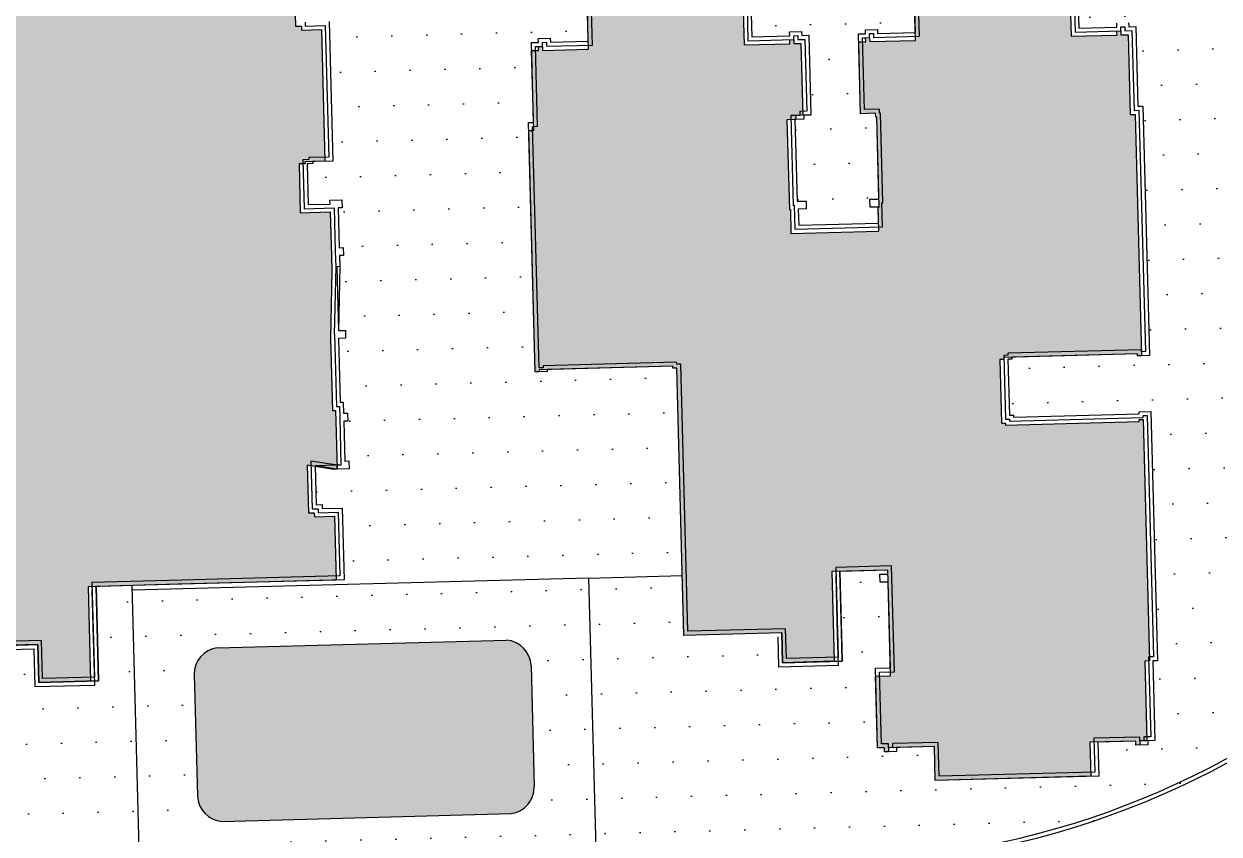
# Model space of a CAD drawing. Header units: inches. Extents: x 625 to 2719, y 1 to 1360.
# Drawn here: x 864.7 to 924.6, y 621 to 661.6 of the extents above; entities that cross this region are included whole.
import ezdxf

# ---------------------------------------------------------------- set-up
doc = ezdxf.new("R2010")
doc.units = ezdxf.units.IN
doc.header["$MEASUREMENT"] = 0

# ---------------------------------------------------------------- blocks, each defined once
blk = doc.blocks.new('sdasx')
at = {"transparency": 33554564}
h = blk.add_hatch(color=1, dxfattribs=at)
h.dxf.hatch_style = 1
h.paths.add_polyline_path([(4212.552533554453, 669.0475651302215), (4205.552533554453, 669.0475651302215), (4205.552533554453, 662.7975651302218), (4206.752533554453, 662.7975651302218), (4206.752533554453, 659.0475651302215), (4205.552533554453, 659.0475651302215), (4205.552533554453, 651.2475651302216), (4206.752533554453, 651.2475651302216), (4206.752533554453, 647.4975651302213), (4205.552533554453, 647.4975651302213), (4205.552533554453, 641.2475651302216), (4212.552533554453, 641.2475651302216), (4212.552533554453, 637.0475651302206), (4205.552533554453, 637.0475651302206), (4205.552533554453, 630.7975651302208), (4206.752533554453, 630.7975651302208), (4206.752533554453, 627.0475651302206), (4205.552533554453, 627.0475651302206), (4205.552533554453, 623.2475651302207), (4214.052533554453, 623.2475651302207), (4214.052533554453, 625.2475651302207), (4217.552533554453, 625.2475651302207), (4217.552533554453, 626.1117182897622), (4223.218987497398, 626.1117182897622), (4223.218987497398, 624.211717547425), (4225.818987817954, 624.211717547425), (4225.818987817954, 628.9475651302214), (4230.317554064681, 628.9475651302214), (4238.252533554453, 628.9475651302216), (4238.252533554453, 632.1475651302216), (4237.252533554453, 632.147565130222), (4237.252533554453, 632.3475651302217), (4236.952533554453, 632.3475651302217), (4236.952533554453, 634.7372076736303), (4238.270567543203, 634.4975651302213), (4238.452533554454, 634.4975651302213), (4238.452533554452, 636.897565130221), (4238.452533554452, 637.4475651302214), (4238.302533554454, 637.4475651302214), (4238.302533554453, 641.0475651302211), (4238.292938948458, 641.0475651302211), (4238.452533554454, 644.4522500581221), (4238.452533554454, 645.1975651302216), (4238.452533554453, 647.3975651302217), (4236.952533554454, 647.3975651302214), (4236.952533554454, 649.8475651302213), (4237.252533554453, 649.8475651302213), (4237.252533554453, 649.9475651302218), (4238.252533554453, 649.9475651302216), (4238.252533554454, 656.5475651302222), (4237.252533554453, 656.5475651302222), (4237.252533554453, 656.7475651302223), (4236.952533554453, 656.7475651302223), (4236.952533554454, 659.1372076736304), (4238.270567543203, 658.8975651302217), (4238.452533554454, 658.8975651302214), (4238.452533554454, 661.2975651302215), (4238.452533554454, 661.8475651302215), (4238.302533554454, 661.8475651302215), (4238.302533554454, 665.4475651302216), (4238.302533554454, 669.0475651302218), (4238.512448101532, 669.0475651302219), (4238.652533554455, 669.4328001257595), (4238.652533554455, 669.5975651302217), (4238.431536042031, 669.5975651302217), (4238.652533554455, 671.8075402544471), (4238.652533554455, 671.9975651302218), (4238.452533554454, 671.9975651302218), (4238.452533554454, 671.7975651302218), (4236.952533554454, 671.7975651302215), (4236.952533554454, 674.2475651302213), (4237.252533554455, 674.2475651302213), (4237.252533554455, 674.3475651302222), (4238.252533554455, 674.3475651302219), (4238.252533554455, 680.9665676177993), (4237.442558430229, 681.0475651302224), (4236.952533554455, 681.0475651302224), (4236.952533554455, 683.4975651302216), (4238.452533554456, 683.4975651302216), (4238.452533554455, 685.6975651302216), (4238.452533554455, 686.2475651302216), (4238.302533554454, 686.2475651302216), (4238.302533554455, 689.8475651302217), (4238.302533554455, 693.4475651302216), (4238.452533554455, 693.4475651302216), (4238.452533554456, 693.9975651302218), (4238.431536042032, 693.9975651302218), (4238.652533554455, 696.2075402544466), (4238.652533554455, 696.3975651302214), (4238.452533554454, 696.3975651302214), (4238.452533554454, 696.1975651302214), (4236.952533554455, 696.1975651302214), (4236.952533554455, 698.647565130221), (4237.252533554455, 698.647565130221), (4237.252533554455, 698.7475651302218), (4238.252533554455, 698.7475651302216), (4238.252533554455, 701.9475651302216), (4230.517554064682, 701.9475651302216), (4230.517554064682, 699.8475651302215), (4227.952533554454, 699.8475651302213), (4227.952533554454, 694.8475651302213), (4226.252533554455, 694.8475651302213), (4223.252533554456, 694.8475651302213), (4221.952533554456, 694.8475651302213), (4221.952533554456, 691.8475651302217), (4217.952533554453, 691.8475651302217), (4217.952533554453, 686.8374878947131), (4219.952533554453, 686.8374878947131), (4219.952533554453, 679.9742678776386), (4217.552533554453, 679.9742678776386), (4217.552533554453, 685.0475651302224), (4214.052533554453, 685.0475651302224), (4214.052533554453, 687.0475651302224), (4205.552533554453, 687.0475651302224), (4205.552533554453, 683.2475651302225), (4206.752533554453, 683.2475651302225), (4206.752533554453, 679.4975651302223), (4205.552533554453, 679.4975651302223), (4205.552533554453, 673.2475651302225), (4212.552533554453, 673.2475651302225)])
h.paths.add_polyline_path([(4261.50830051833, 645.7117190995866), (4261.50830051833, 646.9117190995865), (4261.458300518329, 646.9117190995865), (4261.458300518329, 651.4117190995869), (4261.90830051833, 651.4117190995869), (4261.90830051833, 651.6117190995867), (4262.260229127639, 651.6117190995867), (4262.260229127639, 655.2117190995871), (4261.90830051833, 655.2117190995871), (4261.90830051833, 655.4117190995869), (4261.708300518329, 655.4117190995869), (4261.708300518329, 655.2117190995871), (4259.408300518329, 655.2117190995871), (4259.40830051833, 656.9117190995867), (4251.608300518329, 656.9117190995867), (4251.608300518329, 655.2117190995871), (4249.30830051833, 655.2117190995871), (4249.30830051833, 655.4117190995869), (4249.108300518329, 655.4117190995869), (4249.108300518329, 655.211719099587), (4248.75637190902, 655.2117190995867), (4248.75637190902, 651.2117190995866), (4248.50830051833, 651.2117190995866), (4248.50830051833, 639.1117190995865), (4248.708300518329, 639.1117190995865), (4248.708300518329, 639.2117190995868), (4255.40830051833, 639.2117190995868), (4255.40830051833, 639.1117190995865), (4255.608300518329, 639.1117190995865), (4255.608300518329, 625.7117190995868), (4260.508300518331, 625.7117190995868), (4260.508300518331, 624.2117190995873), (4263.108300518331, 624.2117190995873), (4263.108300518331, 628.7117190995868), (4265.90830051833, 628.7117190995868), (4265.908300518329, 628.1117190995869), (4265.90830051833, 623.4117190995867), (4265.156371909021, 623.4117190995867), (4265.156371909021, 619.8117190995868), (4265.50830051833, 619.8117190995868), (4265.50830051833, 619.6117190995868), (4265.708300518329, 619.6117190995868), (4265.708300518329, 619.8117190995865), (4268.008300518329, 619.8117190995868), (4268.00830051833, 618.1117190995867), (4275.80830051833, 618.1117190995867), (4275.80830051833, 619.8117190995868), (4278.108300518329, 619.8117190995868), (4278.108300518329, 619.6117190995869), (4278.30830051833, 619.6117190995869), (4278.308300518331, 619.8117190995864), (4278.660229127639, 619.8117190995866), (4278.660229127639, 623.8117190995864), (4278.90830051833, 623.8117190995869), (4278.90830051833, 635.9117190995873), (4278.706731530811, 635.9117190995873), (4278.705137123564, 635.8117190995874), (4272.008300518331, 635.8117190995874), (4272.008300518331, 635.9117190995873), (4271.80830051833, 635.9117190995873), (4271.80830051833, 639.1117190995863), (4272.008300518331, 639.1117190995863), (4272.008300518331, 639.2117190995864), (4278.708300518329, 639.2117190995864), (4278.708300518329, 639.1117190995863), (4278.90830051833, 639.1117190995863), (4278.90830051833, 651.2117190995866), (4278.660229127639, 651.2117190995864), (4278.660229127639, 655.2117190995867), (4278.30830051833, 655.211719099587), (4278.30830051833, 655.4117190995867), (4278.108300518329, 655.4117190995867), (4278.108300518329, 655.2117190995866), (4275.80830051833, 655.2117190995866), (4275.80830051833, 656.9117190995867), (4268.00830051833, 656.9117190995867), (4268.00830051833, 655.2117190995868), (4265.70830051833, 655.2117190995868), (4265.70830051833, 655.4117190995867), (4265.50830051833, 655.4117190995867), (4265.508300518331, 655.2117190995866), (4265.156371909021, 655.2117190995866), (4265.156371909021, 651.6117190995867), (4265.90830051833, 651.6117190995867), (4265.90830051833, 651.4117190995869), (4265.958300518329, 651.4117190995869), (4265.958300518329, 646.9117190995867), (4265.90830051833, 646.9117190995869), (4265.90830051833, 645.7117190995866)])
at = {"color": 240, "true_color": 0xed1f24}
for p, q in [((4226.018987817954, 624.011717547425), (4226.018987817954, 628.7475651302213)), ((4263.308296648504, 625.5117196431588), (4263.308296648504, 628.5117196431584)), ((4218.218984370284, 625.9117182897621), (4223.018987497398, 625.9117190995856)), ((4223.018987497398, 625.9117190995856), (4223.018987497398, 624.011717547425)), ((4260.308296648504, 625.5117196431588), (4260.308296648504, 624.0117196431588)), ((4263.308296648504, 624.0117196431588), (4263.308296648504, 625.5117196431588)), ((4223.018987497398, 624.011717547425), (4226.018987817954, 624.011717547425)), ((4260.308296648504, 624.0117196431588), (4263.308296648504, 624.0117196431588))]:
    blk.add_line(p, q, dxfattribs=at)
for points in [[(4236.952533554454, 659.1372076736304), (4236.952533554453, 656.7475651302223), (4237.252533554453, 656.7475651302223), (4237.252533554453, 656.5475651302222), (4238.252533554454, 656.5475651302222), (4238.252533554453, 649.9475651302216), (4237.252533554453, 649.9475651302218), (4237.252533554453, 649.8475651302213), (4236.952533554454, 649.8475651302213), (4236.952533554454, 647.3975651302214), (4238.452533554453, 647.3975651302217), (4238.452533554454, 645.1975651302216), (4238.452533554454, 644.4522500581221), (4238.292938948458, 641.0475651302211), (4238.302533554453, 641.0475651302211), (4238.302533554454, 637.4475651302214), (4238.452533554452, 637.4475651302214), (4238.452533554452, 636.897565130221), (4238.452533554454, 634.4975651302213), (4238.270567543203, 634.4975651302213), (4236.952533554453, 634.7372076736303), (4236.952533554453, 632.3475651302217), (4237.252533554453, 632.3475651302217), (4237.252533554453, 632.147565130222), (4238.252533554453, 632.1475651302216), (4238.252533554453, 628.9475651302216), (4230.317554064681, 628.9475651302214), (4225.818987817954, 628.9475651302214), (4225.818987817954, 624.211717547425), (4223.218987497398, 624.211717547425), (4223.218987497398, 626.1117182897622), (4217.552533554453, 626.1117182897622)], [(4259.40830051833, 656.9117190995867), (4259.408300518329, 655.2117190995871), (4261.708300518329, 655.2117190995871), (4261.708300518329, 655.4117190995869), (4261.90830051833, 655.4117190995869), (4261.90830051833, 655.2117190995871), (4262.260229127639, 655.2117190995871), (4262.260229127639, 651.6117190995867), (4261.90830051833, 651.6117190995867), (4261.90830051833, 651.4117190995869), (4261.458300518329, 651.4117190995869), (4261.458300518329, 646.9117190995865), (4261.50830051833, 646.9117190995865), (4261.50830051833, 645.7117190995866), (4265.90830051833, 645.7117190995866), (4265.90830051833, 646.9117190995869), (4265.958300518329, 646.9117190995867), (4265.958300518329, 651.4117190995869), (4265.90830051833, 651.4117190995869), (4265.90830051833, 651.6117190995867), (4265.156371909021, 651.6117190995867), (4265.156371909021, 655.2117190995866), (4265.508300518331, 655.2117190995866), (4265.50830051833, 655.4117190995867), (4265.70830051833, 655.4117190995867), (4265.70830051833, 655.2117190995868), (4268.00830051833, 655.2117190995868), (4268.00830051833, 656.9117190995867)], [(4275.80830051833, 656.9117190995867), (4275.80830051833, 655.2117190995866), (4278.108300518329, 655.2117190995866), (4278.108300518329, 655.4117190995867), (4278.30830051833, 655.4117190995867), (4278.30830051833, 655.211719099587), (4278.660229127639, 655.2117190995867), (4278.660229127639, 651.2117190995864), (4278.90830051833, 651.2117190995866), (4278.90830051833, 639.1117190995863), (4278.708300518329, 639.1117190995863), (4278.708300518329, 639.2117190995864), (4272.008300518331, 639.2117190995864), (4272.008300518331, 639.1117190995863), (4271.80830051833, 639.1117190995863), (4271.80830051833, 635.9117190995873), (4272.008300518331, 635.9117190995873), (4272.008300518331, 635.8117190995874), (4278.705137123564, 635.8117190995874), (4278.706731530811, 635.9117190995873), (4278.90830051833, 635.9117190995873), (4278.90830051833, 623.8117190995869), (4278.660229127639, 623.8117190995864), (4278.660229127639, 619.8117190995866), (4278.308300518331, 619.8117190995864), (4278.30830051833, 619.6117190995869), (4278.108300518329, 619.6117190995869), (4278.108300518329, 619.8117190995868), (4275.80830051833, 619.8117190995868), (4275.80830051833, 618.1117190995867), (4268.00830051833, 618.1117190995867), (4268.008300518329, 619.8117190995868), (4265.708300518329, 619.8117190995865), (4265.708300518329, 619.6117190995868), (4265.50830051833, 619.6117190995868), (4265.50830051833, 619.8117190995868), (4265.156371909021, 619.8117190995868), (4265.156371909021, 623.4117190995867), (4265.90830051833, 623.4117190995867), (4265.908300518329, 628.1117190995869), (4265.90830051833, 628.7117190995868), (4263.108300518331, 628.7117190995868), (4263.108300518331, 624.2117190995873), (4260.508300518331, 624.2117190995873), (4260.508300518331, 625.7117190995868), (4255.608300518329, 625.7117190995868), (4255.608300518329, 639.1117190995865), (4255.40830051833, 639.1117190995865), (4255.40830051833, 639.2117190995868), (4248.708300518329, 639.2117190995868), (4248.708300518329, 639.1117190995865), (4248.50830051833, 639.1117190995865), (4248.50830051833, 651.2117190995866), (4248.75637190902, 651.2117190995866), (4248.75637190902, 655.2117190995867), (4249.108300518329, 655.211719099587), (4249.108300518329, 655.4117190995869), (4249.30830051833, 655.4117190995869), (4249.30830051833, 655.2117190995871), (4251.608300518329, 655.2117190995871), (4251.608300518329, 656.9117190995867)]]:
    blk.add_lwpolyline(points, dxfattribs=at)
blk = doc.blocks.new('dfcxvczx')
at = {"color": 240, "true_color": 0xed1f24}
for p, q in [((4742.269015903819, 781.2936834092604), (4742.269015903819, 786.0295309920568)), ((4779.55832473437, 782.7936855049943), (4779.55832473437, 785.7936855049938)), ((4734.46901245615, 783.1936841515976), (4739.269015583264, 783.1936849614211)), ((4739.269015583264, 783.1936849614211), (4739.269015583264, 781.2936834092604)), ((4776.55832473437, 782.7936855049943), (4776.55832473437, 781.2936855049943)), ((4779.558324734369, 781.2936855049943), (4779.558324734369, 782.7936855049943)), ((4739.269015583264, 781.2936834092604), (4742.269015903819, 781.2936834092604)), ((4776.55832473437, 781.2936855049943), (4779.558324734369, 781.2936855049943))]:
    blk.add_line(p, q, dxfattribs=at)
for points in [[(4754.70256164032, 814.0295309920577), (4754.702561640319, 807.0295309920571), (4753.702561640319, 807.0295309920573), (4753.702561640319, 806.9295309920567), (4753.40256164032, 806.9295309920567), (4753.40256164032, 804.879530992057), (4754.502561640319, 804.8795309920572), (4754.502561640319, 805.0795309920568), (4755.102561640319, 805.079530992057), (4755.102561640319, 804.6795309920567), (4754.90256164032, 804.6795309920567), (4754.90256164032, 802.6795309920572), (4755.102561640319, 802.6795309920572), (4755.102561640319, 802.2795309920571), (4754.90256164032, 802.2795309920571), (4754.90256164032, 801.7295309920571), (4754.752561640319, 798.5295309920566), (4755.102561640319, 798.5295309920566), (4755.102561640319, 798.1295309920567), (4754.752561640319, 798.1295309920567), (4754.75256164032, 794.9295309920569), (4754.902561640318, 794.9295309920569), (4754.902561640318, 794.3795309920565), (4755.102561640319, 794.3795309920565), (4755.102561640319, 793.9795309920567), (4754.90256164032, 793.9795309920567), (4754.90256164032, 791.9795309920569), (4755.102561640319, 791.9795309920569), (4755.102561640319, 791.5795309920568), (4754.502561640319, 791.5795309920568), (4753.402561640319, 791.7795309920568), (4753.402561640319, 789.8295309920572), (4753.702561640319, 789.8295309920572), (4753.702561640319, 789.6295309920574), (4754.702561640319, 789.629530992057), (4754.702561640319, 786.0295309920571), (4746.567582150547, 786.0295309920568), (4742.269015903819, 786.0295309920568), (4742.269015903819, 781.2936834092604), (4739.269015583264, 781.2936834092604), (4739.269015583264, 783.1936841515976), (4734.002561640319, 783.1936841515976)], [(4753.502561640319, 814.0295309920577), (4753.502561640319, 813.8295309920577), (4754.50256164032, 813.8295309920577), (4754.502561640319, 807.2295309920571), (4753.502561640319, 807.2295309920573), (4753.502561640319, 807.1295309920567), (4753.20256164032, 807.1295309920567), (4753.20256164032, 804.6795309920569), (4754.702561640319, 804.6795309920572), (4754.70256164032, 802.4795309920571), (4754.70256164032, 801.7342159199576), (4754.542967034324, 798.3295309920566), (4754.552561640319, 798.3295309920566), (4754.55256164032, 794.7295309920569), (4754.702561640318, 794.7295309920569), (4754.702561640318, 794.1795309920565), (4754.70256164032, 791.7795309920568), (4754.520595629068, 791.7795309920568), (4753.202561640319, 792.0191735354658), (4753.202561640319, 789.6295309920572), (4753.502561640319, 789.6295309920572), (4753.502561640319, 789.4295309920575), (4754.502561640319, 789.429530992057), (4754.502561640319, 786.2295309920571), (4746.567582150547, 786.2295309920569), (4742.069015903819, 786.2295309920569), (4742.069015903819, 781.4936834092605), (4739.469015583264, 781.4936834092605), (4739.469015583264, 783.3936841515977), (4733.802561640319, 783.3936841515977)], [(4754.70256164032, 814.0295309920577), (4754.702561640319, 807.0295309920571), (4753.702561640319, 807.0295309920573), (4753.702561640319, 806.9295309920567), (4753.40256164032, 806.9295309920567), (4753.40256164032, 804.879530992057), (4754.502561640319, 804.8795309920572), (4754.502561640319, 805.0795309920568), (4755.102561640319, 805.079530992057), (4755.102561640319, 804.6795309920567), (4754.90256164032, 804.6795309920567), (4754.90256164032, 802.6795309920572), (4755.102561640319, 802.6795309920572), (4755.102561640319, 802.2795309920571), (4754.90256164032, 802.2795309920571), (4754.90256164032, 801.7295309920571), (4754.752561640319, 801.7295309920571), (4754.752561640319, 798.5295309920566), (4755.102561640319, 798.5295309920566), (4755.102561640319, 798.1295309920567), (4754.752561640319, 798.1295309920567), (4754.75256164032, 794.9295309920569), (4754.902561640318, 794.9295309920569), (4754.902561640318, 794.3795309920565), (4755.102561640319, 794.3795309920565), (4755.102561640319, 793.9795309920567), (4754.90256164032, 793.9795309920567), (4754.90256164032, 791.9795309920569), (4755.102561640319, 791.9795309920569), (4755.102561640319, 791.5795309920568), (4754.502561640319, 791.5795309920568), (4754.50256164032, 791.7795309920566), (4753.402561640319, 791.7795309920568), (4753.402561640319, 789.8295309920572), (4753.702561640319, 789.8295309920572), (4753.702561640319, 789.6295309920574), (4754.702561640319, 789.629530992057), (4754.702561640319, 786.0295309920571), (4746.567582150547, 786.0295309920568), (4742.269015903819, 786.0295309920568), (4742.269015903819, 781.2936834092604), (4739.269015903819, 781.2936834092604), (4739.269015583264, 783.1936841515976), (4734.002561640319, 783.1936841515976)], [(4771.658328604195, 796.1936849614219), (4771.458328604196, 796.1936849614219), (4771.458328604196, 796.2936849614221), (4765.158328604195, 796.2936849614223), (4765.158328604195, 796.1936849614219), (4764.558328604196, 796.1936849614219), (4764.558328604196, 808.6936849614222), (4764.806399994886, 808.6936849614222), (4764.806399994886, 812.6936849614222), (4765.158328604195, 812.6936849614224), (4765.158328604195, 812.8936849614224), (4765.758328604195, 812.8936849614224), (4765.758328604195, 812.6936849614226), (4767.658328604195, 812.6936849614226), (4767.658328604195, 814.3936849614222)], [(4775.858328604196, 814.3936849614222), (4775.858328604195, 812.6936849614226), (4777.758328604195, 812.6936849614226), (4777.758328604195, 812.8936849614224), (4778.358328604196, 812.8936849614224), (4778.358328604196, 812.6936849614226), (4778.710257213505, 812.6936849614226), (4778.710257213505, 808.6936849614222), (4778.358328604196, 808.6936849614222), (4778.358328604196, 808.4936849614223), (4777.908328604195, 808.4936849614223), (4777.908328604195, 804.3936849614222), (4778.358328604196, 804.3936849614224), (4778.358328604196, 803.9936849614223), (4777.958328604195, 803.9936849614223), (4777.958328604195, 803.1936849614222), (4781.958328604196, 803.1936849614222), (4781.958328604196, 803.9936849614223), (4781.558328604196, 803.9936849614223), (4781.558328604195, 804.3936849614222), (4782.008328604195, 804.3936849614222), (4782.008328604195, 808.4936849614223), (4781.958328604196, 808.4936849614223), (4781.958328604196, 808.6936849614222), (4781.206399994887, 808.6936849614222), (4781.206399994887, 812.6936849614222), (4781.558328604196, 812.6936849614222), (4781.558328604195, 812.8936849614222), (4782.158328604196, 812.8936849614222), (4782.158328604196, 812.6936849614224), (4784.058328604196, 812.6936849614224), (4784.058328604196, 814.3936849614222)], [(4792.258328604195, 814.3936849614222), (4792.258328604195, 812.6936849614222), (4794.158328604195, 812.6936849614222), (4794.158328604195, 812.8936849614222)], [(4794.758328604195, 812.8936849614222), (4794.758328604195, 812.6936849614224), (4795.110257213504, 812.6936849614222), (4795.110257213504, 808.6936849614222), (4795.358328604196, 808.6936849614224), (4795.358328604196, 796.1936849614217), (4794.758328604195, 796.1936849614217), (4794.758328604195, 796.2936849614218), (4788.458328604196, 796.2936849614218), (4788.458328604196, 796.1936849614217), (4788.258328604195, 796.1936849614217), (4788.258328604195, 793.3936849614229), (4788.458328604196, 793.3936849614229), (4788.458328604196, 793.293684961423), (4794.758328604195, 793.293684961423), (4794.759923011443, 793.3936849614229), (4795.358328604196, 793.3936849614229), (4795.358328604196, 780.8936849614227), (4795.110257213504, 780.8936849614222), (4795.110257213504, 776.8936849614222), (4794.758328604195, 776.893684961422), (4794.758328604195, 776.6936849614224), (4794.158328604195, 776.6936849614224), (4794.158328604195, 776.8936849614222), (4792.258328604195, 776.8936849614222), (4792.258328604195, 775.1936849614222), (4784.058328604196, 775.1936849614222), (4784.058328604195, 776.8936849614222), (4782.158328604195, 776.893684961422), (4782.158328604195, 776.6936849614224), (4781.558328604196, 776.6936849614222), (4781.558328604196, 776.8936849614222), (4781.206399994887, 776.8936849614222), (4781.206399994887, 780.8936849614222), (4781.958328604196, 780.8936849614222), (4781.958328604195, 785.1936849614224), (4781.558328604196, 785.1936849614224), (4781.558328604196, 785.5936849614222), (4781.958328604196, 785.5936849614222), (4781.958328604196, 785.7936849614223), (4779.558328604197, 785.7936849614223), (4779.558328604197, 781.2936849614227), (4776.558328604197, 781.2936849614227), (4776.558328604197, 782.7936849614223), (4771.658328604195, 782.7936849614223), (4771.658328604195, 796.1936849614219), (4771.458328604196, 796.1936849614219), (4771.458328604196, 796.2936849614223), (4765.158328604195, 796.2936849614223), (4765.158328604195, 796.1936849614219), (4764.558328604196, 796.1936849614219)], [(4775.658328604196, 814.1936849614222), (4775.658328604195, 812.4936849614226), (4777.958328604195, 812.4936849614226), (4777.958328604195, 812.6936849614224), (4778.158328604196, 812.6936849614224), (4778.158328604196, 812.4936849614226), (4778.510257213505, 812.4936849614226), (4778.510257213505, 808.8936849614222), (4778.158328604196, 808.8936849614222), (4778.158328604196, 808.6936849614224), (4777.708328604195, 808.6936849614224), (4777.708328604195, 804.193684961422), (4777.758328604195, 804.193684961422), (4777.758328604195, 802.9936849614221), (4782.158328604196, 802.9936849614221), (4782.158328604196, 804.1936849614224), (4782.208328604195, 804.1936849614222), (4782.208328604195, 808.6936849614224), (4782.158328604196, 808.6936849614224), (4782.158328604196, 808.8936849614222), (4781.406399994887, 808.8936849614222), (4781.406399994887, 812.4936849614221), (4781.758328604196, 812.4936849614221), (4781.758328604195, 812.6936849614222), (4781.958328604196, 812.6936849614222), (4781.958328604196, 812.4936849614223), (4784.258328604195, 812.4936849614223), (4784.258328604195, 814.1936849614222)], [(4792.058328604196, 814.1936849614222), (4792.058328604196, 812.4936849614221), (4794.358328604195, 812.4936849614221), (4794.358328604195, 812.6936849614222), (4794.558328604196, 812.6936849614222), (4794.558328604196, 812.4936849614224), (4794.910257213504, 812.4936849614222), (4794.910257213504, 808.4936849614219), (4795.158328604196, 808.4936849614221), (4795.158328604196, 796.3936849614217), (4794.958328604195, 796.3936849614217), (4794.958328604195, 796.4936849614219), (4788.258328604196, 796.4936849614219), (4788.258328604196, 796.3936849614217), (4788.058328604196, 796.3936849614217), (4788.058328604196, 793.1936849614228), (4788.258328604196, 793.1936849614228), (4788.258328604196, 793.0936849614229), (4794.95516520943, 793.0936849614229), (4794.956759616677, 793.1936849614228), (4795.158328604196, 793.1936849614228), (4795.158328604196, 781.0936849614224), (4794.910257213504, 781.0936849614219), (4794.910257213504, 777.0936849614221), (4794.558328604197, 777.0936849614219), (4794.558328604196, 776.8936849614224), (4794.358328604195, 776.8936849614224), (4794.358328604195, 777.0936849614222), (4792.058328604196, 777.0936849614222), (4792.058328604196, 775.3936849614222), (4784.258328604195, 775.3936849614222), (4784.258328604195, 777.0936849614222), (4781.958328604195, 777.093684961422), (4781.958328604195, 776.8936849614223), (4781.758328604195, 776.8936849614223), (4781.758328604195, 777.0936849614222), (4781.406399994887, 777.0936849614222), (4781.406399994887, 780.6936849614222), (4782.158328604196, 780.6936849614222), (4782.158328604195, 785.3936849614224), (4782.158328604196, 785.9936849614223), (4779.358328604197, 785.9936849614223), (4779.358328604197, 781.4936849614228), (4776.758328604196, 781.4936849614228), (4776.758328604196, 782.9936849614223), (4771.858328604195, 782.9936849614223), (4771.858328604195, 796.393684961422), (4771.658328604196, 796.393684961422), (4771.658328604196, 796.4936849614223), (4764.958328604195, 796.4936849614223), (4764.958328604195, 796.393684961422), (4764.758328604195, 796.393684961422), (4764.758328604195, 808.4936849614221), (4765.006399994886, 808.4936849614221), (4765.006399994886, 812.4936849614222), (4765.358328604195, 812.4936849614224), (4765.358328604195, 812.6936849614224), (4765.558328604196, 812.6936849614224), (4765.558328604196, 812.4936849614226), (4767.858328604195, 812.4936849614226), (4767.858328604195, 814.1936849614222)]]:
    blk.add_lwpolyline(points, dxfattribs=at)
blk = doc.blocks.new('dsvc')
for p, q in [((4564.088411144903, 799.7828289989286), (4564.088411144903, 784.9097140257247)), ((4586.975876579007, 799.5469798639685), (4586.975876579007, 784.846982968293)), ((4586.975876579007, 799.5469798639685), (4591.677710844038, 799.5469798639685)), ((4568.276010148931, 796.5469798639685), (4582.78827757498, 796.5469798639685)), ((4567.088411144904, 795.2408918079334), (4567.088411144904, 789.1530710243621)), ((4583.975876579007, 795.2408918079666), (4583.975876579007, 789.1530710243596)), ((4568.276010148929, 787.846982968293), (4582.788277574982, 787.8469829682931))]:
    blk.add_line(p, q)
for points in [[(4641.563560923549, 821.1244691342722), (4632.396675548032, 833.3469829682922), (4582.946675548043, 833.3469829682924), (4582.946675548043, 873.3969829682926), (4554.488376579008, 873.3969829682926, 0.2052836611395902), (4520.366322730062, 837.2506225120007), (4520.366322730062, 821.0141899317255, 0.3059058284379931), (4564.736272844151, 784.8469829682931), (4600.749729489638, 784.8469829682931, 0.362832124110759)], [(4641.353352653367, 821.0714134945156), (4632.296675548033, 833.1469829682919), (4582.746675548043, 833.1469829682924), (4582.746675548043, 873.1969829682926), (4554.529917585035, 873.1969829682926, 0.2049647565948617), (4520.566322730062, 837.2150608552091), (4520.566322730062, 821.0437479009029, 0.3056992143543159), (4564.745304358255, 785.0469829682932), (4600.746675548058, 785.0469829682932, 0.3622545628196203)]]:
    blk.add_lwpolyline(points, format="xyb", close=True)
for centre, start, end in [((4568.420256742309, 795.2228457025084), 96.21708821439842, 179.2237070058967), ((4582.644030981603, 795.2228457025083), 0.7762929941033109, 83.78291178564395), ((4568.420256742309, 789.171117129753), 180.7762929941046, 263.7829117856015), ((4582.644030981603, 789.1711171297532), 276.2170882143556, 359.2237070058956)]:
    blk.add_arc(centre, 1.331967851431536, start, end)
blk.add_blockref('dfcxvczx', (-179.9806177601567, 13.75329800687177))
blk = doc.blocks.new('CSDCS')
at = {"transparency": 33554541}
h = blk.add_hatch(color=3, dxfattribs=at)
h.dxf.hatch_style = 1
h.set_gradient(color1=(244, 238, 81), color2=(0, 255, 0), name='INVSPHERICAL')
edge = h.paths.add_edge_path()
edge.add_line((260.0893752037045, 162.6593395972155), (234.7629187160092, 165.1202945387594))
edge.add_spline(control_points=[(234.7629187160092, 165.1202945387594), (234.7356705163714, 163.9965382772083), (234.7107015837737, 162.8799054975691), (234.6124073634073, 157.5368360472187), (234.6022018318017, 153.410570567259), (234.8301543570069, 148.0480166668711), (234.9084360590259, 146.7042815231163), (235.1719473225976, 143.2946103165862), (235.4040023589378, 141.1272583183008), (235.7525672560969, 137.9183950745046), (235.8568794707944, 136.9634232893479), (235.9584220843772, 135.9904506022238)], knot_values=[3.0873537385946, 3.0873537385946, 3.0873537385946, 3.0873537385946, 6.486129038307347, 6.486129038307347, 19.45838711492204, 19.45838711492204, 23.85592732688746, 23.85592732688746, 30.7360058866758, 30.7360058866758, 33.57628425592564, 33.57628425592564, 33.57628425592564, 33.57628425592564], degree=3, periodic=0)
edge.add_spline(control_points=[(235.9584220843753, 135.9904506022235), (236.2530853993394, 135.132889946603), (236.5476026568895, 134.276168297669), (237.6818836183229, 130.9819966784721), (238.5245379826765, 128.5460196611951), (239.6082782324011, 125.4548724150466), (239.8343198127104, 124.8123609231707), (240.1882316281244, 123.8104210254921), (240.3148345767167, 123.4528071089803), (240.5703845838188, 122.7326424516497), (240.7017488842648, 122.3631492783483), (241.1029636000312, 121.2265728216643), (241.3800598239677, 120.4315327200932), (242.1275784782811, 118.1700452826486), (242.596824639335, 116.6288790720857), (243.3833174953816, 113.2833664756944), (243.7010859924048, 111.4756246878027), (243.8885360009217, 108.7750308228474), (243.9130003430846, 107.9992726981024), (243.8978984598543, 106.8796875024099), (243.887262817324, 106.5501115020419), (243.8560668013379, 105.915306922915), (243.8355659438257, 105.6063320726443), (243.7632089871659, 104.7045494122556), (243.7006359842053, 104.1368935935752), (243.5455035735595, 102.9218693112686), (243.4495228781252, 102.2942711173894), (243.3061767975469, 101.3977874914517), (243.2561318167564, 101.0937660731448), (243.1654712542795, 100.5419437833659), (243.1244105274618, 100.2915587348409), (243.0853221329551, 100.0470853361644), (243.0841325666576, 100.0396383176043), (243.0829439478439, 100.0321903870632)], knot_values=[1.161344606445147, 1.161344606445147, 1.161344606445147, 1.161344606445147, 3.9068626206525, 3.9068626206525, 11.7205878619575, 11.7205878619575, 13.76710520012647, 13.76710520012647, 14.90591122200719, 14.90591122200719, 16.04471724388791, 16.04471724388791, 18.32232928764935, 18.32232928764935, 22.22209849475573, 22.22209849475573, 26.12186770186212, 26.12186770186212, 27.63664645237425, 27.63664645237425, 28.25953392082864, 28.25953392082864, 28.88242138928303, 28.88242138928303, 30.12819632619182, 30.12819632619182, 31.7107820479247, 31.7107820479247, 32.58769823297128, 32.58769823297128, 33.38903136814992, 33.38903136814992, 33.41421037332471, 33.41421037332471, 33.41421037332471, 33.41421037332471], degree=3, periodic=0)
edge.add_arc((191.0877914115326, 107.8399891944684), 52.57810960362875, 285.03017889452804, 351.46004624979565, ccw=False)
edge.add_line((204.7227559917592, 57.06061000973273), (204.4819238260807, 47.56613585733852))
edge.add_line((204.4819238260807, 47.56613585733852), (214.7844334003621, 47.30480746222412))
edge.add_line((214.7844334003621, 47.30480746222412), (282.3169148434063, 78.19176372361238))
edge.add_line((282.3169148434063, 78.19176372361238), (281.7694171372282, 162.6593395972155))
edge.add_line((281.7694171372282, 162.6593395972155), (260.0893752037045, 162.6593395972155))
h = blk.add_hatch()
h.set_pattern_fill('DOTS', color=256, scale=28)
h.set_pattern_definition([(0, (-4796.704241097557, -554.5121418919018), (0.875, 1.75), [0, -1.75])])
edge = h.paths.add_edge_path()
edge.add_line((224.0332168925743, 113.7816836759487), (174.5832168925845, 113.781683675949))
edge.add_line((174.5832168925845, 113.781683675949), (174.5832168925845, 153.8316836759491))
edge.add_line((174.5832168925845, 153.8316836759491), (146.1249179235501, 153.8316836759491))
edge.add_arc((171.2288430185754, 95.9549175490991), 63.08666350726369, 113.4486870058842, 159.8515768913801)
edge.add_line((112.0028640746041, 117.6853232196573), (112.0028640746041, 101.448890639382))
edge.add_arc((160.9793672984624, 116.233149180952), 51.15928233136754, 196.7971914186444, 264.8338990731881)
edge.add_line((156.3728141886932, 65.28168367594964), (178.6124179235494, 65.28168367594964))
edge.add_line((178.6124179235494, 65.28168367594964), (178.6124179235494, 79.98168057162508))
edge.add_line((178.6124179235494, 79.98168057162508), (183.3142521885802, 79.98168057162508))
edge.add_line((183.3142521885802, 79.98168057162508), (183.3142521885802, 90.38168367595023))
edge.add_line((183.3142521885802, 90.38168367595023), (183.1142521885813, 90.38168367595023))
edge.add_line((183.1142521885813, 90.38168367595023), (176.8142521885802, 90.48168367595059))
edge.add_line((176.8142521885802, 90.48168367595059), (176.8142521885802, 90.38168367595023))
edge.add_line((176.8142521885802, 90.38168367595023), (176.2142521885808, 90.38168367595023))
edge.add_line((176.2142521885808, 90.38168367595023), (176.2142521885808, 102.8816836759505))
edge.add_line((176.2142521885808, 102.8816836759505), (176.4623235792715, 102.8816836759505))
edge.add_line((176.4623235792715, 102.8816836759505), (176.4623235792715, 106.8816836759505))
edge.add_line((176.4623235792715, 106.8816836759505), (176.8142521885802, 106.8816836759507))
edge.add_line((176.8142521885802, 106.8816836759507), (176.8142521885802, 107.0816836759507))
edge.add_line((176.8142521885802, 107.0816836759507), (177.4142521885806, 107.0816836759507))
edge.add_line((177.4142521885806, 107.0816836759507), (177.4142521885806, 106.8816836759509))
edge.add_line((177.4142521885806, 106.8816836759509), (179.3142521885802, 106.8816836759509))
edge.add_line((179.3142521885802, 106.8816836759509), (179.3142521885802, 108.5816836759505))
edge.add_line((179.3142521885802, 108.5816836759505), (187.5142521885809, 108.5816836759505))
edge.add_line((187.5142521885809, 108.5816836759505), (187.51425218858, 106.8816836759509))
edge.add_line((187.51425218858, 106.8816836759509), (189.4142521885806, 106.8816836759509))
edge.add_line((189.4142521885806, 106.8816836759509), (189.4142521885806, 107.0816836759507))
edge.add_line((189.4142521885806, 107.0816836759507), (190.0142521885809, 107.0816836759507))
edge.add_line((190.0142521885809, 107.0816836759507), (190.0142521885809, 106.8816836759509))
edge.add_line((190.0142521885809, 106.8816836759509), (190.3661807978897, 106.8816836759509))
edge.add_line((190.3661807978897, 106.8816836759509), (190.3661807978897, 102.8816836759505))
edge.add_line((190.3661807978897, 102.8816836759505), (190.0142521885809, 102.8816836759505))
edge.add_line((190.0142521885809, 102.8816836759505), (190.0142521885809, 102.6816836759506))
edge.add_line((190.0142521885809, 102.6816836759506), (189.5642521885802, 102.6816836759506))
edge.add_line((189.5642521885802, 102.6816836759506), (189.5642521885802, 98.5816836759505))
edge.add_line((189.5642521885802, 98.5816836759505), (190.0142521885809, 98.58168367595073))
edge.add_line((190.0142521885809, 98.58168367595073), (190.0142521885809, 98.18168367595064))
edge.add_line((190.0142521885809, 98.18168367595064), (189.6142521885804, 98.18168367595064))
edge.add_line((189.6142521885804, 98.18168367595064), (189.6142521885804, 97.38168367595046))
edge.add_line((189.6142521885804, 97.38168367595046), (193.6142521885813, 97.38168367595046))
edge.add_line((193.6142521885813, 97.38168367595046), (193.6142521885813, 98.18168367595064))
edge.add_line((193.6142521885813, 98.18168367595064), (193.2142521885808, 98.18168367595064))
edge.add_line((193.2142521885808, 98.18168367595064), (193.2142521885798, 98.5816836759505))
edge.add_line((193.2142521885798, 98.5816836759505), (193.6642521885806, 98.5816836759505))
edge.add_line((193.6642521885806, 98.5816836759505), (193.6642521885806, 102.6816836759506))
edge.add_line((193.6642521885806, 102.6816836759506), (193.6142521885813, 102.6816836759506))
edge.add_line((193.6142521885813, 102.6816836759506), (193.6142521885813, 102.8816836759505))
edge.add_line((193.6142521885813, 102.8816836759505), (192.862323579272, 102.8816836759505))
edge.add_line((192.862323579272, 102.8816836759505), (192.862323579272, 106.8816836759505))
edge.add_line((192.862323579272, 106.8816836759505), (193.2142521885808, 106.8816836759505))
edge.add_line((193.2142521885808, 106.8816836759505), (193.2142521885798, 107.0816836759505))
edge.add_line((193.2142521885798, 107.0816836759505), (193.8142521885811, 107.0816836759505))
edge.add_line((193.8142521885811, 107.0816836759505), (195.7142521885808, 106.8816836759507))
edge.add_line((195.7142521885808, 106.8816836759507), (195.7142521885808, 108.5816836759505))
edge.add_line((195.7142521885808, 108.5816836759505), (203.9142521885806, 108.5816836759505))
edge.add_line((203.9142521885806, 108.5816836759505), (203.9142521885806, 106.8816836759505))
edge.add_line((203.9142521885806, 106.8816836759505), (205.8142521885802, 106.8816836759505))
edge.add_line((205.8142521885802, 106.8816836759505), (205.8142521885802, 107.0816836759505))
edge.add_line((205.8142521885802, 107.0816836759505), (206.4142521885806, 107.0816836759505))
edge.add_line((206.4142521885806, 107.0816836759505), (206.4142521885806, 106.8816836759507))
edge.add_line((206.4142521885806, 106.8816836759507), (206.7661807978893, 106.8816836759505))
edge.add_line((206.7661807978893, 106.8816836759505), (206.7661807978893, 102.8816836759505))
edge.add_line((206.7661807978893, 102.8816836759505), (207.0142521885809, 102.8816836759507))
edge.add_line((207.0142521885809, 102.8816836759507), (207.0142521885809, 90.38168367595))
edge.add_line((207.0142521885809, 90.38168367595), (206.4142521885806, 90.38168367595))
edge.add_line((206.4142521885806, 90.38168367595), (204.2475855219127, 90.48168367595014))
edge.add_line((204.2475855219127, 90.48168367595014), (200.1142521885813, 90.48168367595014))
edge.add_line((200.1142521885813, 90.48168367595014), (200.1142521885813, 90.38168367595))
edge.add_line((200.1142521885813, 90.38168367595), (199.9142521885806, 90.38168367595))
edge.add_line((199.9142521885806, 90.38168367595), (199.9142521885806, 87.58168367595118))
edge.add_line((199.9142521885806, 87.58168367595118), (200.1142521885813, 87.58168367595118))
edge.add_line((200.1142521885813, 87.58168367595118), (202.2798643903243, 87.48168367595127))
edge.add_line((202.2798643903243, 87.48168367595127), (206.4142521885806, 87.48168367595127))
edge.add_line((206.4142521885806, 87.48168367595127), (206.415846595828, 87.58168367595118))
edge.add_line((206.415846595828, 87.58168367595118), (207.0142521885809, 87.58168367595118))
edge.add_line((207.0142521885809, 87.58168367595118), (207.0142521885809, 75.08168367595096))
edge.add_line((207.0142521885809, 75.08168367595096), (206.7661807978893, 75.0816836759505))
edge.add_line((206.7661807978893, 75.0816836759505), (206.7661807978893, 71.0816836759505))
edge.add_line((206.7661807978893, 71.0816836759505), (206.4142521885806, 71.08168367595027))
edge.add_line((206.4142521885806, 71.08168367595027), (206.4142521885797, 70.88168367595068))
edge.add_line((206.4142521885797, 70.88168367595068), (205.8142521885802, 70.88168367595068))
edge.add_line((205.8142521885802, 70.88168367595068), (205.8142521885802, 71.0816836759505))
edge.add_line((205.8142521885802, 71.0816836759505), (203.9142521885806, 71.0816836759505))
edge.add_line((203.9142521885806, 71.0816836759505), (203.9142521885806, 69.38168367595046))
edge.add_line((203.9142521885806, 69.38168367595046), (195.7142521885808, 69.38168367595046))
edge.add_line((195.7142521885808, 69.38168367595046), (195.7142521885798, 71.0816836759505))
edge.add_line((195.7142521885798, 71.0816836759505), (193.8142521885802, 71.08168367595027))
edge.add_line((193.8142521885802, 71.08168367595027), (193.8142521885802, 70.88168367595068))
edge.add_line((193.8142521885802, 70.88168367595068), (193.2142521885808, 70.88168367595046))
edge.add_line((193.2142521885808, 70.88168367595046), (192.862323579272, 71.0816836759505))
edge.add_line((192.862323579272, 71.0816836759505), (192.862323579272, 75.0816836759505))
edge.add_line((192.862323579272, 75.0816836759505), (193.6142521885813, 75.0816836759505))
edge.add_line((193.6142521885813, 75.0816836759505), (193.6142521885804, 79.38168367595068))
edge.add_line((193.6142521885804, 79.38168367595068), (193.2142521885808, 79.38168367595068))
edge.add_line((193.2142521885808, 79.38168367595068), (193.2142521885808, 79.98168367595059))
edge.add_line((193.2142521885808, 79.98168367595059), (191.2142521885817, 79.98168367595059))
edge.add_line((191.2142521885817, 79.98168367595059), (191.2142521885817, 75.48168367595105))
edge.add_line((191.2142521885817, 75.48168367595105), (188.2142483187554, 75.48168367595105))
edge.add_line((188.2142483187554, 75.48168367595105), (188.2142483187554, 76.98168367595059))
edge.add_line((188.2142483187554, 76.98168367595059), (183.3142521885802, 76.98168367595059))
edge.add_line((183.3142521885802, 76.98168367595059), (183.3142521885802, 79.98168057162508))
edge.add_line((183.3142521885802, 79.98168057162508), (178.6124179235494, 79.98168057162508))
edge.add_line((178.6124179235494, 79.98168057162508), (178.6124179235494, 65.28168367594964))
edge.add_line((178.6124179235494, 65.28168367594964), (192.3862708341803, 65.28168367594964))
edge.add_arc((191.0877914115326, 107.8399891944683), 42.57810960362861, 271.7475864523586, 350.675096933884)
edge.add_spline(control_points=[(233.1032476309601, 100.9409417173195), (233.1352748235067, 101.1469504833964), (233.167302016057, 101.3529592495029), (233.2001022680997, 101.5591698419879)], knot_values=[33.46406965758542, 33.46406965758542, 33.46406965758542, 33.46406965758542, 34.0898386523363, 34.08983865242622, 34.08983865242622, 34.08983865242622], degree=3, periodic=0)
edge.add_line((233.1996417046221, 101.5597839265529), (224.0332168925743, 113.7816836759487))
h.paths.add_polyline_path([(164.858485224705, 110.6071722499942), (166.1765192134535, 110.3675297065855), (166.358485224705, 110.3675297065852), (166.358485224705, 112.7675297065853), (166.358485224705, 113.3175297065853), (166.2084852247053, 113.3175297065853), (166.2084852247053, 116.9175297065854), (166.2084852247053, 120.5175297065855), (166.4183997717828, 120.5175297065857), (166.5584852247057, 120.9027647021233), (166.5584852247057, 121.0675297065855), (166.3374877122824, 121.0675297065855), (166.5584852247057, 123.2775048308109), (166.5584852247057, 123.4675297065856), (166.358485224705, 123.4675297065856), (166.358485224705, 123.2675297065855), (164.858485224705, 123.2675297065853), (164.858485224705, 125.7175297065851), (165.1584852247061, 125.7175297065851), (165.1584852247061, 125.817529706586), (166.1584852247061, 125.8175297065857), (166.1584852247061, 132.4365321941631), (165.3485101004799, 132.5175297065862), (164.8584852247059, 132.5175297065862), (164.8584852247059, 134.9675297065854), (166.3584852247068, 134.9675297065854), (166.3584852247059, 137.1675297065854), (166.3584852247059, 137.7175297065854), (166.2084852247053, 137.7175297065854), (166.2084852247062, 141.3175297065855), (166.2084852247062, 144.9175297065854), (166.3253312577226, 145.3459651609766), (166.5584852247057, 147.6775048308104), (166.5584852247057, 147.8675297065852), (166.358485224705, 147.8675297065852), (166.358485224705, 147.6675297065852), (164.8584852247059, 147.6675297065852), (164.8584852247059, 150.1175297065848), (165.1584852247061, 150.1175297065848), (165.1584852247061, 150.2175297065856), (166.1584852247061, 150.2175297065854), (166.1584852247061, 153.4175297065854), (158.4235057349333, 153.4175297065854), (158.4235057349333, 151.3175297065853), (155.858485224705, 151.317529706585), (155.858485224705, 146.317529706585), (154.1584852247061, 146.317529706585), (151.158485224707, 146.317529706585), (149.8584852247068, 146.317529706585), (149.8584852247068, 143.3175297065855), (145.8584852247041, 143.3175297065855), (145.8584852247041, 138.3074524710769), (147.8584852247041, 138.3074524710769), (147.8584852247041, 131.4442324540024), (145.4584852247044, 131.4442324540024), (145.4584852247044, 136.5175297065862), (141.9584852247044, 136.5175297065862), (141.9584852247044, 138.5175297065862), (133.4584852247044, 138.5175297065862), (133.4584852247035, 134.7175297065863), (134.6584852247042, 134.7175297065863), (134.6584852247042, 130.967529706586), (133.4584852247035, 130.967529706586), (133.4584852247035, 124.7175297065863), (140.4584852247044, 124.7175297065863), (140.4584852247044, 120.5175297065853), (133.4584852247035, 120.5175297065853), (133.4584852247035, 114.2675297065855), (134.6584852247042, 114.2675297065855), (134.6584852247042, 110.5175297065853), (133.4584852247044, 110.5175297065853), (133.4584852247035, 102.7175297065854), (134.6584852247042, 102.7175297065854), (134.6584852247042, 98.96752970658514), (133.4584852247035, 98.96752970658514), (133.4584852247035, 92.71752970658537), (140.4584852247044, 92.71752970658537), (140.4584852247044, 88.51752970658441), (133.4584852247035, 88.51752970658441), (133.4584852247035, 82.26752970658464), (134.6584852247042, 82.26752970658464), (134.6584852247042, 78.51752970658441), (133.4584852247035, 78.51752970658441), (133.4584852247035, 74.71752970658446), (141.9584852247044, 74.71752970658446), (141.9584852247044, 76.71752970658446), (145.4584852247044, 76.71752970658446), (145.4584852247044, 77.58168286612596), (151.1249391676492, 77.58168286612596), (151.1249391676492, 75.68168212378879), (153.7249394882047, 75.68168212378879), (153.7249394882047, 80.41752970658519), (158.2235057349317, 80.41752970658519), (166.1584852247042, 80.41752970658541), (166.1584852247042, 83.61752970658534), (165.1584852247042, 83.6175297065858), (165.1584852247042, 83.8175297065855), (164.8584852247041, 83.8175297065855), (164.8584852247041, 86.20717224999413), (166.1765192134535, 85.96752970658514), (166.358485224705, 85.96752970658514), (166.3584852247031, 88.36752970658478), (166.3584852247031, 88.91752970658519), (166.2084852247053, 88.91752970658519), (166.2084852247044, 92.51752970658487), (166.1988906187089, 92.51752970658487), (166.358485224705, 95.9222146344859), (166.358485224705, 96.66752970658541), (166.3584852247041, 98.86752970658546), (164.858485224705, 98.86752970658523), (164.858485224705, 101.317529706585), (165.1584852247042, 101.317529706585), (165.1584852247042, 101.4175297065856), (166.1584852247042, 101.4175297065854), (166.1584852247051, 108.017529706586), (165.1584852247042, 108.017529706586), (165.1584852247042, 108.217529706586), (164.8584852247041, 108.217529706586)], flags=0)
h.paths.add_polyline_path([(145.6584852247042, 77.38168286612591), (145.6584852247042, 76.51752970658441), (142.1584852247042, 76.51752970658441), (142.1584852247042, 74.51752970658441), (133.2584852247037, 74.51752970658441), (133.2584852247037, 78.71752970658446), (134.4584852247044, 78.71752970658446), (134.4584852247044, 82.0675297065846), (133.2584852247037, 82.0675297065846), (133.2584852247037, 88.71752970658446), (140.2584852247046, 88.71752970658446), (140.2584852247046, 92.51752970658532), (133.2584852247037, 92.51752970658532), (133.2584852247037, 99.16752970658519), (134.4584852247044, 99.16752970658519), (134.4584852247044, 102.5175297065853), (133.2584852247037, 102.5175297065853), (133.2584852247046, 110.7175297065854), (134.4584852247044, 110.7175297065854), (134.4584852247044, 114.0675297065855), (133.2584852247037, 114.0675297065855), (133.2584852247037, 120.7175297065854), (140.2584852247046, 120.7175297065854), (140.2584852247046, 124.5175297065862), (133.2584852247037, 124.5175297065862), (133.2584852247037, 131.1675297065861), (134.4584852247044, 131.1675297065861), (134.4584852247044, 134.5175297065862), (133.2584852247037, 134.5175297065862), (133.2584852247046, 138.7175297065863), (142.1584852247042, 138.7175297065863), (142.1584852247042, 136.7175297065863), (145.6584852247042, 136.7175297065863), (145.6584852247042, 131.6442324540024), (147.6584852247042, 131.6442324540024), (147.6584852247042, 138.1074524710769), (145.6584852247042, 138.1074524710769), (145.6584852247042, 143.5175297065855), (149.658485224707, 143.5175297065855), (149.658485224707, 146.5175297065851), (151.158485224707, 146.5175297065851), (154.1584852247061, 146.5175297065851), (155.6584852247051, 146.5175297065851), (155.6584852247051, 151.5175297065851), (158.2235057349335, 151.5175297065853), (158.2235057349335, 153.6175297065855), (166.3584852247059, 153.6175297065855), (166.3584852247059, 153.5598271787813), (174.2832168925852, 153.5316836759492), (174.2832168925852, 113.481683675949), (223.8832168925746, 113.481683675949), (232.8847376345129, 101.4796560200337, -0.1060615055138069), (226.5975847387072, 84.89455109627926), (223.2379460358334, 87.06545592748506, 0.1336053632132614), (229.3314916862164, 106.2173172844281), (223.8832168925746, 113.481683675949), (174.2832168925852, 113.481683675949), (174.2832168925852, 153.5316836759492), (166.3584852247059, 153.5598271787813), (166.3584852247059, 150.0175297065853), (165.3584852247059, 150.0175297065855), (165.3584852247059, 149.9175297065847), (165.0584852247057, 149.9175297065847), (165.0584852247057, 147.8675297065852), (166.1584852247051, 147.8675297065852), (166.1584852247051, 148.0675297065853), (166.7584852247055, 148.0675297065853), (166.7584852247055, 147.6675297065852), (166.5584852247057, 145.6675297065856), (166.7584852247055, 145.6675297065856), (166.7584852247055, 145.2675297065855), (166.5584852247066, 145.2675297065855), (166.5584852247057, 144.7175297065854), (166.4084852247061, 144.7175297065854), (166.4084852247061, 141.5175297065855), (166.7584852247055, 141.5175297065855), (166.7584852247055, 141.1175297065855), (166.4084852247051, 141.1175297065855), (166.4084852247051, 137.9175297065854), (166.5584852247057, 137.9175297065854), (166.5584852247057, 137.3675297065855), (166.7584852247055, 137.3675297065855), (166.7584852247055, 136.9675297065854), (166.5584852247066, 136.9675297065854), (166.5584852247066, 134.9675297065858), (166.7584852247037, 134.9675297065858), (166.7584852247037, 134.5675297065857), (166.1584852247042, 134.5675297065857), (166.1584852247042, 134.7675297065853), (165.0584852247057, 134.7675297065853), (165.0584852247057, 132.7175297065863), (165.3584852247041, 132.7175297065863), (166.3584852247059, 132.6175297065855), (166.3584852247059, 125.6175297065857), (165.3584852247059, 125.6175297065859), (165.3584852247059, 125.5175297065851), (165.0584852247048, 125.5175297065851), (165.0584852247048, 123.4675297065854), (166.1584852247051, 123.4675297065856), (166.1584852247051, 123.6675297065856), (166.7584852247055, 123.6675297065856), (166.7584852247055, 123.2675297065855), (166.5584852247048, 121.2675297065855), (166.7584852247055, 121.2675297065855), (166.7584852247055, 120.8675297065855), (166.5584852247048, 120.3175297065855), (166.4084852247051, 120.3175297065855), (166.4084852247051, 117.1175297065855), (166.7584852247055, 117.1175297065855), (166.7584852247055, 116.7175297065854), (166.4084852247051, 116.7175297065854), (166.4084852247051, 113.5175297065853), (166.5584852247048, 113.5175297065853), (166.5584852247048, 112.9675297065854), (166.7584852247055, 112.9675297065854), (166.7584852247055, 112.5675297065853), (166.5584852247048, 112.5675297065853), (166.5584852247048, 110.5675297065853), (166.7584852247037, 110.5675297065853), (166.7584852247037, 110.1675297065854), (166.1584852247042, 110.1675297065854), (165.0584852247048, 110.3675297065852), (165.0584852247039, 108.4175297065861), (165.3584852247041, 108.4175297065861), (165.3584852247041, 108.217529706586), (166.358485224705, 108.217529706586), (166.3584852247041, 101.2175297065854), (165.3584852247041, 101.2175297065856), (165.3584852247041, 101.117529706585), (165.0584852247048, 101.117529706585), (165.0584852247048, 99.06752970658528), (166.1584852247042, 99.0675297065855), (166.1584852247042, 99.2675297065851), (166.7584852247037, 99.26752970658532), (166.7584852247037, 98.867529706585), (166.5584852247048, 98.867529706585), (166.5584852247048, 96.86752970658546), (166.7584852247037, 96.86752970658546), (166.7584852247037, 96.46752970658537), (166.5584852247048, 96.46752970658537), (166.5584852247048, 95.91752970658541), (166.4084852247042, 92.71752970658491), (166.7584852247037, 92.71752970658491), (166.7584852247037, 92.31752970658505), (166.4084852247042, 92.31752970658505), (166.4084852247051, 89.11752970658523), (166.558485224703, 89.11752970658523), (166.558485224703, 88.56752970658482), (166.7584852247037, 88.56752970658482), (166.7584852247037, 88.16752970658496), (166.5584852247048, 88.16752970658496), (166.5584852247048, 86.16752970658519), (166.7584852247037, 86.16752970658519), (166.7584852247037, 85.7675297065851), (166.1584852247042, 85.7675297065851), (165.0584852247039, 85.96752970658514), (165.0584852247039, 84.01752970658555), (165.3584852247041, 84.01752970658555), (165.3584852247041, 83.81752970658573), (166.3584852247041, 83.81752970658528), (166.3584852247041, 80.21752970658537), (158.2235057349317, 80.21752970658514), (153.9249394882045, 80.21752970658514), (153.9249394882045, 75.48168212378874), (150.9249391676494, 75.48168212378874), (150.9249391676494, 77.38168286612591)], flags=16)
h.paths.add_polyline_path([(145.6584852247042, 77.38168286612591), (145.6584852247042, 76.51752970658441), (142.1584852247042, 76.51752970658441), (142.1584852247042, 74.51752970658441), (133.2584852247037, 74.51752970658441), (133.2584852247037, 78.71752970658446), (134.4584852247044, 78.71752970658446), (134.4584852247044, 82.0675297065846), (133.2584852247037, 82.0675297065846), (133.2584852247037, 88.71752970658446), (140.2584852247046, 88.71752970658446), (140.2584852247046, 92.51752970658532), (133.2584852247037, 92.51752970658532), (133.2584852247037, 99.16752970658519), (134.4584852247044, 99.16752970658519), (134.4584852247044, 102.5175297065853), (133.2584852247037, 102.5175297065853), (133.2584852247046, 110.7175297065854), (134.4584852247044, 110.7175297065854), (134.4584852247044, 114.0675297065855), (133.2584852247037, 114.0675297065855), (133.2584852247037, 120.7175297065854), (140.2584852247046, 120.7175297065854), (140.2584852247046, 124.5175297065862), (133.2584852247037, 124.5175297065862), (133.2584852247037, 131.1675297065861), (134.4584852247044, 131.1675297065861), (134.4584852247044, 134.5175297065862), (133.2584852247037, 134.5175297065862), (133.2584852247046, 138.7175297065863), (142.1584852247042, 138.7175297065863), (142.1584852247042, 136.7175297065863), (145.6584852247042, 136.7175297065863), (145.6584852247042, 131.6442324540024), (147.6584852247042, 131.6442324540024), (147.6584852247042, 138.1074524710769), (145.6584852247042, 138.1074524710769), (145.6584852247042, 143.5175297065855), (149.658485224707, 143.5175297065855), (149.658485224707, 146.5175297065851), (151.158485224707, 146.5175297065851), (154.1584852247061, 146.5175297065851), (155.6584852247051, 146.5175297065851), (155.6584852247051, 151.5175297065851), (158.2235057349335, 151.5175297065853), (158.2235057349335, 153.6175297065855), (166.3584852247059, 153.6175297065855), (166.3584852247059, 150.0175297065853), (165.3584852247059, 150.0175297065855), (165.3584852247059, 149.9175297065847), (165.0584852247057, 149.9175297065847), (165.0584852247057, 147.8675297065852), (166.1584852247051, 147.8675297065852), (166.1584852247051, 148.0675297065853), (166.7584852247055, 148.0675297065853), (166.7584852247055, 147.6675297065852), (166.5584852247048, 147.6675297065852), (166.5584852247057, 145.6675297065856), (166.7584852247055, 145.6675297065856), (166.7584852247055, 145.2675297065855), (166.5584852247066, 145.2675297065855), (166.5584852247057, 144.7175297065854), (166.4084852247061, 144.7175297065854), (166.4084852247061, 141.5175297065855), (166.7584852247055, 141.5175297065855), (166.7584852247055, 141.1175297065855), (166.4084852247051, 141.1175297065855), (166.4084852247051, 137.9175297065854), (166.5584852247057, 137.9175297065854), (166.5584852247057, 137.3675297065855), (166.7584852247055, 137.3675297065855), (166.7584852247055, 136.9675297065854), (166.5584852247066, 136.9675297065854), (166.5584852247066, 134.9675297065858), (166.7584852247037, 134.9675297065858), (166.7584852247037, 134.5675297065857), (166.1584852247042, 134.5675297065857), (166.1584852247042, 134.7675297065853), (165.0584852247057, 134.7675297065853), (165.0584852247057, 132.7175297065863), (165.3584852247041, 132.7175297065863), (166.3584852247059, 132.6175297065855), (166.3584852247059, 125.6175297065857), (165.3584852247059, 125.6175297065859), (165.3584852247059, 125.5175297065851), (165.0584852247048, 125.5175297065851), (165.0584852247048, 123.4675297065854), (166.1584852247051, 123.4675297065856), (166.1584852247051, 123.6675297065856), (166.7584852247055, 123.6675297065856), (166.7584852247055, 123.2675297065855), (166.5584852247048, 123.2675297065855), (166.5584852247048, 121.2675297065855), (166.7584852247055, 121.2675297065855), (166.7584852247055, 120.8675297065855), (166.5584852247048, 120.8675297065855), (166.5584852247048, 120.3175297065855), (166.4084852247051, 120.3175297065855), (166.4084852247051, 117.1175297065855), (166.7584852247055, 117.1175297065855), (166.7584852247055, 116.7175297065854), (166.4084852247051, 116.7175297065854), (166.4084852247051, 113.5175297065853), (166.5584852247048, 113.5175297065853), (166.5584852247048, 112.9675297065854), (166.7584852247055, 112.9675297065854), (166.7584852247055, 112.5675297065853), (166.5584852247048, 112.5675297065853), (166.5584852247048, 110.5675297065853), (166.7584852247037, 110.5675297065853), (166.7584852247037, 110.1675297065854), (166.1584852247042, 110.1675297065854), (166.1584852247042, 110.3675297065852), (165.0584852247048, 110.3675297065852), (165.0584852247039, 108.4175297065861), (165.3584852247041, 108.4175297065861), (165.3584852247041, 108.217529706586), (166.358485224705, 108.217529706586), (166.3584852247041, 101.2175297065854), (165.3584852247041, 101.2175297065856), (165.3584852247041, 101.117529706585), (165.0584852247048, 101.117529706585), (165.0584852247048, 99.06752970658528), (166.1584852247042, 99.0675297065855), (166.1584852247042, 99.2675297065851), (166.7584852247037, 99.26752970658532), (166.7584852247037, 98.867529706585), (166.5584852247048, 98.867529706585), (166.5584852247048, 96.86752970658546), (166.7584852247037, 96.86752970658546), (166.7584852247037, 96.46752970658537), (166.5584852247048, 96.46752970658537), (166.5584852247048, 95.91752970658541), (166.4084852247042, 95.91752970658541), (166.4084852247042, 92.71752970658491), (166.7584852247037, 92.71752970658491), (166.7584852247037, 92.31752970658505), (166.4084852247042, 92.31752970658505), (166.4084852247051, 89.11752970658523), (166.558485224703, 89.11752970658523), (166.558485224703, 88.56752970658482), (166.7584852247037, 88.56752970658482), (166.7584852247037, 88.16752970658496), (166.5584852247048, 88.16752970658496), (166.5584852247048, 86.16752970658519), (166.7584852247037, 86.16752970658519), (166.7584852247037, 85.7675297065851), (166.1584852247042, 85.7675297065851), (166.1584852247051, 85.96752970658491), (165.0584852247039, 85.96752970658514), (165.0584852247039, 84.01752970658555), (165.3584852247041, 84.01752970658555), (165.3584852247041, 83.81752970658573), (166.3584852247041, 83.81752970658528), (166.3584852247041, 80.21752970658537), (158.2235057349317, 80.21752970658514), (153.9249394882045, 80.21752970658514), (153.9249394882045, 75.48168212378874), (150.9249391676494, 75.48168212378874), (150.9249391676494, 77.38168286612591)], flags=0)
h.paths.add_polyline_path([(159.9125514934722, 76.98168057162508), (174.4248189195223, 76.98168057162508, -0.3788991343794832), (175.6124179235485, 75.6755925156354), (175.6124179235494, 69.62386394281344, -0.3866661929100941), (174.4248189195241, 68.28168367594964), (159.9125514934713, 68.28168367594952, -0.3788991343934527), (158.724952489446, 69.58777173200616), (158.724952489446, 75.6395003047615, -0.3866661929102727)], flags=16)
at = {"true_color": 0x7aafdf}
h = blk.add_hatch(color=143, dxfattribs=at)
h.dxf.hatch_style = 1
h.paths.add_polyline_path([(159.9125514934723, 76.98168057162502, 0.3866661929103027), (158.724952489446, 75.63950030476148), (158.724952489446, 69.58777173200615, 0.4423081850742905), (160.2010446802306, 68.28168367594947), (174.424818919524, 68.28168367594958, 0.3866661929101684), (175.6124179235494, 69.62386394281339), (175.6124179235485, 75.6755925156352, 0.4423081850587435), (174.136325732767, 76.98168057162502)])
blk.add_line((178.6124179235494, 79.98168057162508), (155.7249524894451, 79.98168057162508))
for centre, radius, start, end in [((191.0877914115326, 107.8399891944684), 52.57810960362875, 271.572628606486, 356.2704118193612), ((160.9793672984624, 116.233149180952), 61.15928233136771, 195.3536464748527, 265.2753477656705)]:
    blk.add_arc(centre, radius, start, end)
for name, p in [('dsvc', (-4408.363458655458, -719.5652992923435)), ('sdasx', (-4072.294048329749, -548.7300354236363))]:
    blk.add_blockref(name, p)

msp = doc.modelspace()

# ---------------------------------------------------------------- block references
at = {"rotation": 1.527748834508687}
msp.add_blockref('CSDCS', (716.558350248595, 549.1259155600226), dxfattribs=at)

doc.saveas('drawing.dxf')
